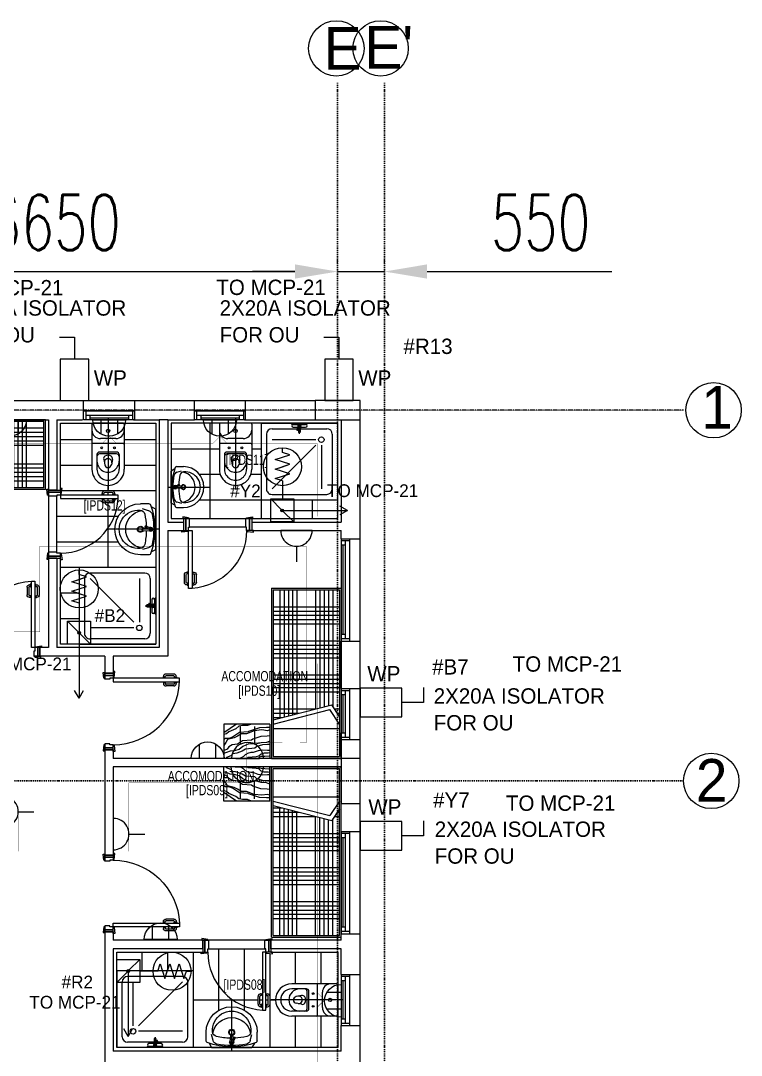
# Model space of a CAD drawing. Header units: metres. Extents: x 85953 to 212055, y -1481497 to -1363692.
# Drawn here: x 111294 to 119751, y -1378159 to -1366012 of the extents above; entities that cross this region are included whole.
import ezdxf

# ---------------------------------------------------------------- set-up
doc = ezdxf.new("R2010")
doc.units = ezdxf.units.M
doc.linetypes.add('CENTER', pattern=[2, 1.25, -0.25, 0.25, -0.25])
doc.linetypes.add('DASHDOT', pattern=[25.4, 12.7, -6.35, 0, -6.35])
doc.layers.get('Defpoints').update_dxf_attribs({"lineweight": 0})
for name, color, linetype, lineweight in [('72_EGR_BASE_TEXT', 8, 'Continuous', 0), ('Aluminum', 8, 'Continuous', 0), ('AxisBalloons_2', 8, 'Continuous', 0), ('car', 8, 'Continuous', 0), ('Dims', 8, 'Continuous', 0), ('Medical Equipment and Furniture', 8, 'Continuous', 0), ('Proj', 8, 'Continuous', 0), ('SANIT', 8, 'Continuous', 0), ('Structure', 8, 'Continuous', 9), ('TEXT', 8, 'Continuous', 0), ('Tiles', 8, 'Continuous', 0), ('Walls', 8, 'Continuous', 0), ('Wooden Joinery', 8, 'Continuous', 0)]:
    doc.layers.add(name, color=color, linetype=linetype, lineweight=lineweight)
doc.layers.add('AMA-SO-POWER', color=7, linetype='Continuous', true_color=0x487e3e)
doc.layers.add('axes', color=8, linetype='Continuous')
for name, color, linetype, lineweight, true_color in [('E-POWR', 7, 'Continuous', 9, 0x487e3e), ('E-POWR-IDEN _1-100_', 7, 'Continuous', 9, 0x487e3e), ('E-PW', 7, 'Continuous', 9, 0x487e3e), ('EXF', 7, 'Continuous', 0, 0x487e3e)]:
    doc.layers.add(name, color=color, linetype=linetype, lineweight=lineweight, true_color=true_color)
doc.styles.add('DIMENSION', font='romans.shx', dxfattribs={"width": 0.7})
doc.styles.add('Optima_5', font='', dxfattribs={"height": 3.001645})
doc.styles.get("Standard").update_dxf_attribs({"font": 'GOTHIC.TTF'})
doc.styles.add('X3G_ENTITY_2587EA', font='swisscl.ttf', dxfattribs={"height": 200})
doc.styles.get('Optima_5').set_extended_font_data('Optima')
doc.dimstyles.new('D500', dxfattribs={"dimtxt": 650, "dimasz": 500, "dimexe": 150, "dimexo": 100, "dimgap": 250, "dimtad": 1, "dimdec": 0, "dimtxsty": 'DIMENSION', "dimcen": 100, "dimdle": 150, "dimclrd": 250, "dimclre": 250, "dimclrt": 7, "dimadec": 0, "dimazin": 0, "dimtfac": 1, "dimtdec": 0, "dimtmove": 0, "dimatfit": 3, "dimfxl": 1, "dimlwd": 5, "dimlwe": 5, "dimarcsym": 0})

# ---------------------------------------------------------------- blocks, each defined once
blk = doc.blocks.new('NORMAL SOCKET')
at = {"layer": 'E-POWR'}
for p, q in [((0, 308), (0, 615)), ((-308, 0), (308, 0))]:
    blk.add_line(p, q, dxfattribs=at)
blk.add_ellipse((0, 0), major_axis=(33, 306), ratio=1, start_param=4.81904, end_param=7.960633, dxfattribs=at)
blk = doc.blocks.new('GI-041_dwg_E-SKT2-3902840-GI-041')
at = {"layer": 'E-POWR'}
blk.add_line((0.198, 0), (-0.198, 0), dxfattribs=at)
at = {"layer": 'E-PW'}
for p, q in [((-0.088, 0.177), (-0.088, 0.394)), ((0.088, 0.177), (0.088, 0.394)), ((-0.147, 0), (0.147, 0))]:
    blk.add_line(p, q, dxfattribs=at)
blk.add_arc((0, 0), 0.197, 0.0142, 180.0142, dxfattribs=at)
blk = doc.blocks.new('GI-041_dwg__U120-3902841-GI-041')
at = {"layer": 'E-POWR', "flags": 128}
blk.add_lwpolyline([(-0.1145, 0), (0.1145, 0), (0.1145, 0.1572), (-0.1145, 0.1572)], close=True, dxfattribs=at)
blk.add_lwpolyline([(0.2354, 0.1613), (0.2354, 0.0786), (0.1145, 0.0786)], dxfattribs=at)
blk = doc.blocks.new('WALL OUTLET')
at = {"layer": 'E-POWR', "extrusion": (9.94399e-05, 4.90741e-07, 1)}
blk.add_line((-193, 0, 0), (193, 0, 0), dxfattribs=at)
blk.add_line((-193, 0, 0), (193, 0, 0), dxfattribs=at)
at = {"layer": 'E-POWR', "extrusion": (9.94399e-05, 4.90741e-07, 1), "elevation": 0}
for points in [[(-97, 0), (-97, 168)], [(97, 0), (97, 168)]]:
    blk.add_lwpolyline(points, dxfattribs=at)
at = {"layer": 'E-POWR', "extrusion": (9.94399e-05, 4.90741e-07, 1)}
blk.add_arc((0, 0, 0), 193, 359.9963, 179.9963, dxfattribs=at)
blk = doc.blocks.new('E-WATER HEATER SKT')
at = {"layer": 'E-POWR'}
h = blk.add_hatch(color=256, dxfattribs=at)
h.dxf.hatch_style = 1
h.paths.add_polyline_path([(-0.415, 0.002, 1), (-0.443, 0.002, 1)])
for p, q in [((-0.541, -0.111), (-0.541, 0.114)), ((-0.541, 0.114), (-0.316, 0.114))]:
    blk.add_line(p, q, dxfattribs=at)
blk.add_lwpolyline([(-0.541, 0.114), (-0.316, 0.114), (-0.316, -0.111), (-0.541, -0.111)], close=True, dxfattribs=at)
for points in [[(-0.421, 0.01), (-0.316, 0.114)], [(-0.14, 0), (-0.316, 0)], [(-0.14, 0), (-0.117, 0.072), (-0.093, 0)], [(-0.14, 0), (-0.117, 0.072), (-0.07, -0.072), (-0.023, 0.072), (0.023, -0.072), (0.07, 0.072), (0.117, -0.072), (0.14, 0), (0.186, 0)], [(-0.093, 0), (-0.07, -0.072), (-0.047, 0)], [(-0.047, 0), (-0.023, 0.072), (0, 0)], [(0, 0), (0.023, -0.072), (0.047, 0)], [(0.047, 0), (0.07, 0.072), (0.093, 0)], [(0.093, 0), (0.117, -0.072), (0.14, 0)], [(-0.541, -0.111), (-0.437, -0.006)]]:
    blk.add_lwpolyline(points, dxfattribs=at)
for centre, radius in [((0, 0), 0.186), ((-0.429, 0.002), 0.0137)]:
    blk.add_circle(centre, radius, dxfattribs=at)
blk = doc.blocks.new('arrow')
at = {"layer": 'E-POWR'}
for points in [[(139990, -1398285), (140758, -1398285), (140758, -1398285)], [(140758, -1398285), (140667, -1398232)], [(140758, -1398285), (140667, -1398337)]]:
    blk.add_lwpolyline(points, dxfattribs=at)
blk = doc.blocks.new('Bedside')
at = {"layer": 'Medical Equipment and Furniture'}
for p, q in [((-470528, -309418), (-470528, -308878)), ((-470528, -308878), (-470128, -308878)), ((-470128, -309418), (-470128, -308878)), ((-470528, -309418), (-470128, -309418))]:
    blk.add_line(p, q, dxfattribs=at)
for points in [[(-470528, -309025), (-470428, -308878)], [(-470528, -309204), (-470512, -309154), (-470512, -309095), (-470504, -309052), (-470475, -309017), (-470439, -308935), (-470417, -308908), (-470409, -308878)], [(-470461, -309418), (-470453, -309391), (-470461, -309322), (-470453, -309233), (-470417, -309144), (-470417, -309083), (-470390, -309037), (-470369, -308999), (-470348, -308921), (-470315, -308901), (-470277, -308879), (-470276, -308878)], [(-470377, -308980), (-470361, -308935), (-470361, -308895), (-470348, -308878)], [(-470330, -309418), (-470315, -309378), (-470310, -309315), (-470293, -309248), (-470299, -309172), (-470266, -309099), (-470233, -309059), (-470215, -308997), (-470212, -308952), (-470195, -308910), (-470188, -308886), (-470185, -308878)], [(-470294, -309036), (-470288, -308976), (-470263, -308935), (-470237, -308917), (-470220, -308883), (-470220, -308882)], [(-470492, -309418), (-470490, -309379), (-470485, -309295), (-470444, -309166), (-470440, -309162), (-470432, -309061), (-470377, -308980)], [(-470212, -309094), (-470188, -309030), (-470182, -308982), (-470157, -308959), (-470139, -308910), (-470128, -308906)], [(-470392, -309418), (-470390, -309385), (-470386, -309313), (-470355, -309216), (-470343, -309203), (-470334, -309096), (-470294, -309036)], [(-470294, -309418), (-470291, -309413), (-470290, -309390), (-470287, -309332), (-470266, -309266), (-470246, -309243), (-470237, -309130), (-470211, -309092)], [(-470220, -309418), (-470220, -309391), (-470226, -309327), (-470215, -309279), (-470195, -309223), (-470195, -309196), (-470185, -309154), (-470171, -309127), (-470150, -309109), (-470136, -309082), (-470128, -309055)], [(-470192, -309418), (-470190, -309396), (-470188, -309350), (-470177, -309316), (-470152, -309288), (-470147, -309258), (-470139, -309164), (-470128, -309148)], [(-470157, -309418), (-470153, -309411), (-470150, -309358), (-470148, -309317), (-470141, -309296), (-470128, -309281)]]:
    blk.add_lwpolyline(points, dxfattribs=at)
blk = doc.blocks.new('bed domestic1')
at = {"layer": 'Medical Equipment and Furniture'}
for p, q in [((-472128, -309435), (-470128, -309435)), ((-472128, -309435), (-472128, -310255)), ((-472108, -309455), (-470148, -309455)), ((-472108, -309455), (-472108, -310235)), ((-471908, -309455), (-471908, -310235)), ((-471858, -309455), (-471858, -310235)), ((-471808, -309455), (-471808, -310235)), ((-471758, -309455), (-471758, -310235)), ((-471708, -309455), (-471708, -310235)), ((-471508, -309455), (-471508, -310235)), ((-471458, -309455), (-471458, -310235)), ((-471408, -309455), (-471408, -310235)), ((-471358, -309455), (-471358, -310235)), ((-471308, -309455), (-471308, -310235)), ((-471108, -309455), (-471108, -310235)), ((-471058, -309455), (-471058, -310235)), ((-471008, -309455), (-471008, -310235)), ((-470958, -309455), (-470958, -310235)), ((-470908, -309455), (-470908, -310235)), ((-470579, -309455), (-470757, -310143)), ((-470708, -309455), (-470708, -309952)), ((-470528, -309455), (-470700, -310121)), ((-470658, -309455), (-470658, -309758)), ((-470608, -309455), (-470608, -309564)), ((-470478, -309455), (-470478, -310235)), ((-470148, -309455), (-470148, -310235)), ((-470128, -309435), (-470128, -310255)), ((-472108, -309535), (-470600, -309535)), ((-472108, -309585), (-470613, -309585)), ((-472108, -309635), (-470626, -309635)), ((-472108, -309685), (-470639, -309685)), ((-472108, -309735), (-470652, -309735)), ((-472108, -309955), (-470708, -309955)), ((-472108, -310005), (-470721, -310005)), ((-472108, -310055), (-470734, -310055)), ((-472108, -310105), (-470747, -310105)), ((-472108, -310155), (-470739, -310155)), ((-470618, -310235), (-470757, -310143)), ((-470708, -310176), (-470708, -310235)), ((-470528, -310235), (-470700, -310121)), ((-470658, -310209), (-470658, -310235)), ((-472128, -310255), (-470128, -310255)), ((-472108, -310235), (-470148, -310235))]:
    blk.add_line(p, q, dxfattribs=at)
blk = doc.blocks.new('PORTE9010')
at = {"layer": 'Wooden Joinery'}
for p, q in [((-0.351, 1.138), (-0.351, 1.048)), ((-0.331, 1.138), (-0.331, 1.048)), ((-0.311, 1.168), (-0.321, 1.168)), ((-0.311, 1.148), (-0.321, 1.148)), ((-0.311, 1.178), (-0.311, 1.138)), ((-0.301, 1.178), (-0.311, 1.178)), ((-0.301, 1.138), (-0.311, 1.138)), ((-0.261, 1.178), (-0.251, 1.178)), ((-0.261, 1.138), (-0.251, 1.138)), ((-0.251, 1.178), (-0.251, 1.138)), ((-0.251, 1.168), (-0.241, 1.168)), ((-0.251, 1.148), (-0.241, 1.148)), ((-0.231, 1.138), (-0.231, 1.048)), ((-0.211, 1.138), (-0.211, 1.048)), ((-0.311, 1.038), (-0.321, 1.038)), ((-0.311, 1.018), (-0.321, 1.018)), ((-0.311, 1.038), (-0.311, 1.018)), ((-0.251, 1.038), (-0.241, 1.038)), ((-0.251, 1.038), (-0.251, 1.018)), ((-0.251, 1.018), (-0.241, 1.018))]:
    blk.add_line(p, q, dxfattribs=at)
for points in [[(-0.261, 0.429), (-0.261, 1.208), (-0.301, 1.208), (-0.301, 0.429)], [(-0.311, 0.429), (-0.311, 0.439), (-0.381, 0.449), (-0.381, 0.429)], [(0.489, 0.429), (0.489, 0.439), (0.559, 0.449), (0.559, 0.429)], [(-0.301, 0.329), (-0.301, 0.319), (-0.371, 0.309), (-0.371, 0.329)], [(0.479, 0.329), (0.479, 0.319), (0.549, 0.309), (0.549, 0.329)]]:
    blk.add_lwpolyline(points, close=True, dxfattribs=at)
for points in [[(-0.336, 0.429), (-0.336, 0.329), (-0.361, 0.329), (-0.361, 0.429), (-0.336, 0.429)], [(-0.336, 0.429), (-0.301, 0.429), (-0.301, 0.389), (-0.291, 0.389), (-0.291, 0.329), (-0.336, 0.329), (-0.336, 0.429)], [(0.514, 0.429), (0.479, 0.429), (0.479, 0.389), (0.469, 0.389), (0.469, 0.329), (0.514, 0.329), (0.514, 0.429)], [(0.514, 0.429), (0.514, 0.329), (0.539, 0.329), (0.539, 0.429), (0.514, 0.429)]]:
    blk.add_lwpolyline(points, dxfattribs=at)
for centre, radius, start, end in [((-0.321, 1.138), 0.03, 90, 180), ((-0.321, 1.138), 0.01, 90, 180), ((-0.301, 0.429), 0.78, 0, 87.0605), ((-0.241, 1.138), 0.03, 0, 90), ((-0.241, 1.138), 0.01, 0, 90), ((-0.321, 1.048), 0.03, 180, 270), ((-0.321, 1.048), 0.01, 180, 270), ((-0.241, 1.048), 0.01, 270, 0), ((-0.241, 1.048), 0.03, 270, 0)]:
    blk.add_arc(centre, radius, start, end, dxfattribs=at)
blk = doc.blocks.new('lav-manta 60')
at = {"layer": 'SANIT'}
for p, q in [((-0.266, -0.053), (-0.236, 0)), ((-0.236, 0), (0.236, 0)), ((0, 0.04), (0, -0.56)), ((0.266, -0.053), (0.236, 0)), ((-0.3, -0.079), (-0.3, -0.18)), ((-0.218, -0.084), (-0.238, -0.154)), ((-0.015, -0.147), (-0.02, -0.064)), ((0.027, -0.121), (-0.008, -0.067)), ((0.039, -0.114), (0.009, -0.058)), ((0.015, -0.147), (0.017, -0.106)), ((0.019, -0.077), (0.02, -0.064)), ((0.218, -0.084), (0.238, -0.154)), ((0.3, -0.079), (0.3, -0.18))]:
    blk.add_line(p, q, dxfattribs=at)
for centre, radius, start, end in [((-0.28, -0.079), 0.02, 109.8229, 180), ((0, -0.856), 0.846, 70.1771, 109.8229), ((-0.161, -0.101), 0.06, 101.8086, 164.0794), ((0, -0.957), 0.846, 91.1572, 102.0883), ((0, -0.87), 0.846, 78.1914, 101.8086), ((0, -0.062), 0.025, 320.7474, 220.368), ((0, -0.062), 0.02, 353.2671, 186.682), ((0, -0.062), 0.00966, 25.4127, 215.9577), ((0, -0.957), 0.846, 88.5486, 88.844), ((0.033, -0.118), 0.00666, 210.6852, 30.6852), ((0, -0.957), 0.846, 77.9117, 87.4274), ((0.161, -0.101), 0.06, 15.9206, 78.1914), ((0.28, -0.079), 0.02, 0, 70.1771), ((0, -0.18), 0.3, 180, 0), ((0, -0.204), 0.225, 174.8142, 5.1858), ((-0.165, -0.189), 0.06, 102.0883, 174.8142), ((0, -0.128), 0.225, 190.6097, 349.3903), ((0, -0.18), 0.035, 115.3106, 64.6894), ((0, -0.18), 0.0275, 117.1496, 62.8504), ((0, -0.147), 0.015, 180, 0), ((0.165, -0.189), 0.06, 5.1858, 77.9117)]:
    blk.add_arc(centre, radius, start, end, dxfattribs=at)
blk = doc.blocks.new('WC manta')
at = {"layer": 'SANIT'}
for p, q in [((-0.13, 0.18), (-0.13, -0.18)), ((-0.12, 0.19), (0.41, 0.19)), ((0.109, 0.18), (0.109, -0.18)), ((0.239, 0.13), (0.41, 0.13)), ((-0.18, 0), (0.65, 0)), ((0.05, 0.09), (0.05, -0.09)), ((0.209, 0.1), (0.209, -0.1)), ((0.229, 0.1), (0.229, -0.1)), ((0.296, 0.051), (0.358, 0.039)), ((0.296, -0.051), (0.358, -0.039)), ((-0.12, -0.19), (0.41, -0.19)), ((0.239, -0.13), (0.41, -0.13))]:
    blk.add_line(p, q, dxfattribs=at)
for centre, radius in [((-0.04, 0), 0.02), ((0.159, 0.075), 0.01), ((0.159, -0.075), 0.01)]:
    blk.add_circle(centre, radius, dxfattribs=at)
for centre, radius, start, end in [((-0.12, 0.18), 0.01, 90, 180), ((-0.05, 0.09), 0.1, 0, 90), ((0.119, 0.18), 0.01, 90, 180), ((0.239, 0.1), 0.03, 90, 180), ((0.259, 0.1), 0.03, 90, 180), ((0.315, 0), 0.13, 270, 90), ((0.41, 0), 0.19, 270, 90), ((0.41, 0), 0.13, 270, 90), ((0.303, 0), 0.0588, 141.525, 218.475), ((0.288, 0.012), 0.04, 79.4289, 141.525), ((0.345, 0), 0.0588, 166.4176, 193.5824), ((0.327, 0.004), 0.04, 79.4289, 166.4176), ((0.351, 0), 0.04, 280.5711, 79.4289), ((-0.05, -0.09), 0.1, 270, 0), ((0.239, -0.1), 0.03, 180, 270), ((0.259, -0.1), 0.03, 180, 270), ((0.288, -0.012), 0.04, 218.475, 280.5711), ((0.327, -0.004), 0.04, 193.5824, 280.5711), ((-0.12, -0.18), 0.01, 180, 270), ((0.119, -0.18), 0.01, 180, 270)]:
    blk.add_arc(centre, radius, start, end, dxfattribs=at)
blk = doc.blocks.new('A$C26754117')
at = {"layer": 'car'}
for p, q in [((750, 820), (90, 820)), ((90, 720), (750, 720))]:
    blk.add_line(p, q, dxfattribs=at)
at = {"layer": 'Wooden Joinery'}
for p, q in [((670, 71), (670, 161)), ((690, 71), (690, 161)), ((710, 191), (700, 191)), ((710, 171), (700, 171)), ((710, 171), (710, 191)), ((770, 191), (780, 191)), ((770, 171), (770, 191)), ((770, 171), (780, 171)), ((790, 71), (790, 161)), ((810, 71), (810, 161)), ((710, 61), (700, 61)), ((710, 41), (700, 41)), ((710, 31), (710, 71)), ((720, 71), (710, 71)), ((720, 31), (710, 31)), ((760, 71), (770, 71)), ((760, 31), (770, 31)), ((770, 31), (770, 71)), ((770, 61), (780, 61)), ((770, 41), (780, 41))]:
    blk.add_line(p, q, dxfattribs=at)
for points in [[(80, 820), (80, 830), (10, 840), (10, 820)], [(760, 820), (760, 830), (830, 840), (830, 820)], [(70, 680), (70, 670), (0, 660), (0, 680)], [(720, 680), (720, 1), (760, 1), (760, 680)], [(770, 680), (770, 670), (840, 660), (840, 680)]]:
    blk.add_lwpolyline(points, close=True, dxfattribs=at)
for points in [[(45, 680), (45, 820), (20, 820), (20, 680), (45, 680)], [(45, 680), (80, 680), (80, 720), (90, 720), (90, 820), (45, 820), (45, 680)], [(795, 680), (760, 680), (760, 720), (750, 720), (750, 820), (795, 820), (795, 680)], [(795, 680), (795, 820), (820, 820), (820, 680), (795, 680)]]:
    blk.add_lwpolyline(points, dxfattribs=at)
for centre, radius, start, end in [((760, 680), 680, 180, 266.6277), ((700, 161), 30, 90, 180), ((700, 161), 10, 90, 180), ((780, 161), 30, 0, 90), ((780, 161), 10, 0, 90), ((700, 71), 30, 180, 270), ((700, 71), 10, 180, 270), ((780, 71), 10, 270, 0), ((780, 71), 30, 270, 0)]:
    blk.add_arc(centre, radius, start, end, dxfattribs=at)
blk = doc.blocks.new('SHOWER TRAY 80x80')
at = {"layer": 'SANIT'}
for p, q in [((0, 0), (0, 0.8)), ((0.8, 0.8), (0, 0.8)), ((0.8, 0), (0.8, 0.8)), ((0.057, 0.412), (0.057, 0.686)), ((0.114, 0.743), (0.686, 0.743)), ((0.743, 0.114), (0.743, 0.686)), ((0.171, 0.114), (0.171, 0.571)), ((0.229, 0.629), (0.686, 0.629)), ((0.229, 0.571), (0.686, 0.114)), ((0.01, 0.455), (0.01, 0.475)), ((0.016, 0.475), (0.01, 0.475)), ((0.012, 0.455), (0.01, 0.455)), ((0.012, 0.335), (0.012, 0.465)), ((0.042, 0.413), (0.042, 0.465)), ((0.11, 0.4), (0, 0.4)), ((0.01, 0.345), (0.01, 0.325)), ((0.012, 0.345), (0.01, 0.345)), ((0.016, 0.325), (0.01, 0.325)), ((0.067, 0.373), (0.027, 0.394)), ((0.089, 0.41), (0.032, 0.414)), ((0.041, 0.387), (0.032, 0.386)), ((0.072, 0.381), (0.033, 0.406)), ((0.042, 0.335), (0.042, 0.386)), ((0.057, 0.114), (0.057, 0.378)), ((0.061, 0.388), (0.089, 0.389)), ((0, 0), (0.8, 0)), ((0.114, 0.057), (0.686, 0.057))]:
    blk.add_line(p, q, dxfattribs=at)
blk.add_circle((0.171, 0.629), 0.0286, dxfattribs=at)
for centre, radius, start, end in [((0.114, 0.686), 0.0571, 90, 180), ((0.686, 0.686), 0.0571, 360, 90), ((0, 0.475), 0.01, 0, 90), ((0, 0.455), 0.01, 270, 0), ((0.027, 0.465), 0.015, 0, 180), ((0, 0.345), 0.01, 0, 90), ((0, 0.325), 0.01, 270, 0), ((0.03, 0.4), 0.0175, 49.632, 309.2526), ((0.027, 0.335), 0.015, 180, 0), ((0.03, 0.4), 0.014, 83.2671, 276.7329), ((0.03, 0.4), 0.00676, 54.0423, 244.5873), ((0.069, 0.377), 0.00467, 239.3148, 59.3148), ((0.089, 0.4), 0.0105, 270, 90), ((0.114, 0.114), 0.0571, 180, 270), ((0.686, 0.114), 0.0571, 270, 360)]:
    blk.add_arc(centre, radius, start, end, dxfattribs=at)
blk = doc.blocks.new('*D37')
at = {"layer": 'Defpoints', "color": 0, "transparency": 16777216}
for p in [(108363, -1368957), (115013, -1368957), (115013, -1368957)]:
    blk.add_point(p, dxfattribs=at)
at = {"layer": 'Dims', "color": 250, "linetype": 'Continuous', "lineweight": 5, "transparency": 16777216}
for p, q in [((108363, -1368857), (108363, -1368807)), ((115013, -1368857), (115013, -1368807)), ((108863, -1368957), (114513, -1368957))]:
    blk.add_line(p, q, dxfattribs=at)
at = {"layer": 'Dims', "color": 250, "transparency": 16777216}
for points in [[(108863, -1368873), (108863, -1369040), (108363, -1368957)], [(114513, -1368873), (114513, -1369040), (115013, -1368957)]]:
    blk.add_solid(points, dxfattribs=at)
at = {"layer": 'Dims', "color": 7, "lineweight": 0, "transparency": 16777216, "insert": (111688, -1368382), "char_height": 650, "attachment_point": 5, "style": 'DIMENSION'}
blk.add_mtext('6650', dxfattribs=at)
blk = doc.blocks.new('*D38')
at = {"layer": 'Defpoints', "color": 0, "transparency": 16777216}
for p in [(115013, -1368957, -2), (115563, -1368957, -2), (115563, -1368957)]:
    blk.add_point(p, dxfattribs=at)
at = {"layer": 'Dims', "color": 250, "linetype": 'Continuous', "lineweight": 5, "transparency": 16777216}
for p, q in [((115013, -1368857), (115013, -1368807)), ((115563, -1368857), (115563, -1368807)), ((114513, -1368957), (114013, -1368957)), ((115013, -1368957), (115563, -1368957)), ((116063, -1368957), (118233, -1368957))]:
    blk.add_line(p, q, dxfattribs=at)
at = {"layer": 'Dims', "color": 250, "transparency": 16777216}
for points in [[(114513, -1368873), (114513, -1369040), (115013, -1368957)], [(116063, -1368873), (116063, -1369040), (115563, -1368957)]]:
    blk.add_solid(points, dxfattribs=at)
at = {"layer": 'Dims', "color": 7, "lineweight": 0, "transparency": 16777216, "insert": (117398, -1368382), "char_height": 650, "attachment_point": 5, "style": 'DIMENSION'}
blk.add_mtext('550', dxfattribs=at)

msp = doc.modelspace()

# ---------------------------------------------------------------- linework, layer by layer
at = {"layer": 'Aluminum'}
for p, q in [((112632.3, -1370597.7, -0.1), (112032.3, -1370597.7, -0.1)), ((112057.3, -1370597.7, -0.1), (112057.3, -1370697.7, -0.1)), ((112607.3, -1370647.7, -0.1), (112057.3, -1370647.7, -0.1)), ((112107.3, -1370647.7, -0.1), (112107.3, -1370697.7, -0.1)), ((112557.3, -1370647.7, -0.1), (112557.3, -1370697.7, -0.1)), ((112607.3, -1370597.7, -0.1), (112607.3, -1370697.7, -0.1)), ((113932.3, -1370597.7, -0.1), (113332.3, -1370597.7, -0.1)), ((113357.3, -1370597.7, -0.1), (113357.3, -1370697.7, -0.1)), ((113907.3, -1370647.7, -0.1), (113357.3, -1370647.7, -0.1)), ((113407.3, -1370647.7, -0.1), (113407.3, -1370697.7, -0.1)), ((113857.3, -1370647.7, -0.1), (113857.3, -1370697.7, -0.1)), ((113907.3, -1370597.7, -0.1), (113907.3, -1370697.7, -0.1)), ((112632.3, -1370697.7, -0.1), (112032.3, -1370697.7, -0.1)), ((112107.3, -1370672.7, -0.1), (112557.3, -1370672.7, -0.1)), ((113932.3, -1370697.7, -0.1), (113332.3, -1370697.7, -0.1)), ((113407.3, -1370672.7, -0.1), (113857.3, -1370672.7, -0.1)), ((115053.3, -1372094.7, -1.2), (115053.3, -1373294.7, -1.2)), ((115153.3, -1372094.7, -1.2), (115153.3, -1373294.7, -1.2)), ((115153.3, -1372119.7, -1.2), (115053.3, -1372119.7, -1.2)), ((115103.3, -1372169.7, -1.2), (115053.3, -1372169.7, -1.2)), ((115078.3, -1373219.7, -1.2), (115078.3, -1372169.7, -1.2)), ((115103.3, -1372119.7, -1.2), (115103.3, -1373269.7, -1.2)), ((115103.3, -1373219.7, -1.2), (115053.3, -1373219.7, -1.2)), ((115153.3, -1373269.7, -1.2), (115053.3, -1373269.7, -1.2)), ((115053.3, -1373852.7, -1.2), (115053.3, -1374452.7, -1.2)), ((115153.3, -1373877.7, -1.2), (115053.3, -1373877.7, -1.2)), ((115103.3, -1373927.7, -1.2), (115053.3, -1373927.7, -1.2)), ((115078.3, -1374377.7, -1.2), (115078.3, -1373927.7, -1.2)), ((115103.3, -1373877.7, -1.2), (115103.3, -1374427.7, -1.2)), ((115153.3, -1373852.7, -1.2), (115153.3, -1374452.7, -1.2)), ((115103.3, -1374377.7, -1.2), (115053.3, -1374377.7, -1.2)), ((115153.3, -1374427.7, -1.2), (115053.3, -1374427.7, -1.2)), ((115053.3, -1375530.7, -2.5), (115053.3, -1376730.7, -2.5)), ((115153.3, -1375555.7, -2.5), (115053.3, -1375555.7, -2.5)), ((115103.3, -1375605.7, -2.5), (115053.3, -1375605.7, -2.5)), ((115078.3, -1376655.7, -2.5), (115078.3, -1375605.7, -2.5)), ((115103.3, -1375555.7, -2.5), (115103.3, -1376705.7, -2.5)), ((115153.3, -1375530.7, -2.5), (115153.3, -1376730.7, -2.5)), ((115103.3, -1376655.7, -2.5), (115053.3, -1376655.7, -2.5)), ((115153.3, -1376705.7, -2.5), (115053.3, -1376705.7, -2.5)), ((115053.3, -1377208.7, -2.5), (115053.3, -1377808.7, -2.5)), ((115153.3, -1377208.7, -2.5), (115153.3, -1377808.7, -2.5)), ((115153.3, -1377233.7, -2.5), (115053.3, -1377233.7, -2.5)), ((115103.3, -1377283.7, -2.5), (115053.3, -1377283.7, -2.5)), ((115078.3, -1377733.7, -2.5), (115078.3, -1377283.7, -2.5)), ((115103.3, -1377233.7, -2.5), (115103.3, -1377783.7, -2.5)), ((115103.3, -1377733.7, -2.5), (115053.3, -1377733.7, -2.5)), ((115153.3, -1377783.7, -2.5), (115053.3, -1377783.7, -2.5))]:
    msp.add_line(p, q, dxfattribs=at)
at = {"layer": 'axes', "linetype": 'DASHDOT'}
for p, q in [((115013.3, -1477267.4, -0.1), (115013.3, -1366741.8, -0.1)), ((115563.3, -1477267.4, -0.1), (115563.3, -1366741.8, -0.1)), ((119073.3, -1374937.7, 2.3), (95349.5, -1374937.7, 2.3))]:
    msp.add_line(p, q, dxfattribs=at)
at = {"layer": 'axes', "linetype": 'CENTER', "lineweight": 0}
msp.add_line((119073.3, -1370585.2, -0.1), (95290.3, -1370585.2, -0.1), dxfattribs=at)
at = {"layer": 'AxisBalloons_2', "color": 1}
for centre in [(114998.3, -1366336.8, -0.1), (115518.2, -1366336.8, 2.3), (119426.2, -1370585.2, -2.5), (119398.3, -1374937.7, 2.3)]:
    msp.add_circle(centre, 325, dxfattribs=at)
at = {"layer": 'E-POWR', "const_width": 3, "elevation": -4.8}
msp.add_lwpolyline([(109770.7, -1371805), (109770.7, -1373188.1), (111519.9, -1373188.1), (111519.9, -1372182.3), (114645.3, -1372182.3), (114645.3, -1374488.9), (113949.4, -1374485.8), (113949.4, -1374959.5), (112563.9, -1374959.5), (112563.9, -1375764.1), (111264.9, -1375764.1), (111264.9, -1375655.9), (111264.9, -1375298.5)], dxfattribs=at)
at = {"layer": 'EXF', "const_width": 3}
msp.add_lwpolyline([(108984.4, -1370978.3), (112246.1, -1370978.3), (112333.3, -1370891.1), (112420.4, -1370978.3), (113546.1, -1370978.3), (113633.3, -1370891.1), (113720.4, -1370978.3), (114776.3, -1370978.3), (114772.9, -1377421.5), (114860.1, -1377508.7), (114772.9, -1377595.9), (114772.7, -1380857.5), (114859.8, -1380944.7), (114772.7, -1381031.9), (114772.7, -1384293.5), (114859.8, -1384380.7), (114772.7, -1384467.9), (114772.7, -1385693.5), (114859.8, -1385780.7), (114859.8, -1385780.7)], dxfattribs=at)
at = {"layer": 'Proj'}
for p, q in [((112032.3, -1370472.7, -0.1), (112632.3, -1370472.7, -0.1)), ((113332.3, -1370472.7, -0.1), (113932.3, -1370472.7, -0.1)), ((115278.3, -1373294.7, -1.2), (115278.3, -1372094.7, -1.2)), ((111979.3, -1372432.7, -0.1), (111759.3, -1372432.7, -0.1)), ((115278.3, -1374452.7, -1.2), (115278.3, -1373852.7, -1.2)), ((115278.3, -1376730.7, -2.5), (115278.3, -1375530.7, -2.5)), ((113320.3, -1377168.7, -0.1), (113320.3, -1376948.7, -0.1)), ((115278.3, -1377808.7, -2.5), (115278.3, -1377208.7, -2.5))]:
    msp.add_line(p, q, dxfattribs=at)
at = {"layer": 'Structure', "elevation": -0.1}
for points in [[(114748.3, -1370697.7), (115278.3, -1370697.7), (115278.3, -1370472.7), (114748.3, -1370472.7)], [(115053.3, -1375202.7), (115278.3, -1375202.7), (115278.3, -1374672.7), (115053.3, -1374672.7)]]:
    msp.add_lwpolyline(points, close=True, dxfattribs=at)
at = {"layer": 'Tiles'}
for p, q in [((113515.3, -1370737.7, -0.1), (113515.3, -1371857.7, -0.1)), ((112129.3, -1370932.7, -0.1), (111759.3, -1370932.7, -0.1)), ((112879.3, -1370932.7, -0.1), (112509.3, -1370932.7, -0.1)), ((113059.3, -1371037.7, -0.1), (113626.4, -1371037.7, -0.1)), ((114005.3, -1371037.7, -0.1), (114115.3, -1371037.7, -0.1)), ((112129.3, -1371232.7, -0.1), (111759.3, -1371232.7, -0.1)), ((112879.3, -1371232.7, -0.1), (112509.3, -1371232.7, -0.1)), ((113390.7, -1371337.7, -0.1), (113635, -1371337.7, -0.1)), ((113995.6, -1371337.7, -0.1), (114115.3, -1371337.7, -0.1)), ((112319.3, -1371532.7, -0.1), (112319.3, -1371467.7, -0.1)), ((112879.3, -1371532.7, -0.1), (111775, -1371532.7, -0.1)), ((112319.3, -1371582.7, -0.1), (112319.3, -1371552.7, -0.1)), ((112319.3, -1371652.7, -0.1), (112319.3, -1371622.7, -0.1)), ((112319.3, -1372432.7, -0.1), (112319.3, -1371672.7, -0.1)), ((113390.7, -1371637.7, -0.1), (114115.3, -1371637.7, -0.1)), ((114115.3, -1371637.7, -0.1), (114115.3, -1371857.7, -0.1)), ((114715.3, -1371637.7, -0.1), (114715.3, -1371857.7, -0.1)), ((112439.5, -1371832.7, -0.1), (111719.3, -1371832.7, -0.1)), ((112439.5, -1372132.7, -0.1), (111719.3, -1372132.7, -0.1)), ((111979.3, -1372732.7, -0.1), (111759.3, -1372732.7, -0.1)), ((111979.3, -1373032.7, -0.1), (111759.3, -1373032.7, -0.1)), ((112720.3, -1377168.7, -0.1), (112720.3, -1376948.7, -0.1)), ((113020.3, -1377168.7, -0.1), (113020.3, -1376948.7, -0.1)), ((113620.3, -1377628.9, -0.1), (113620.3, -1376908.7, -0.1)), ((113920.3, -1377628.9, -0.1), (113920.3, -1376908.7, -0.1)), ((114220.3, -1378068.7, -0.1), (114220.3, -1376964.4, -0.1)), ((114520.3, -1377318.7, -0.1), (114520.3, -1376948.7, -0.1)), ((114820.3, -1377318.7, -0.1), (114820.3, -1376948.7, -0.1)), ((113320.3, -1377508.7, -0.1), (114080.3, -1377508.7, -0.1)), ((114100.3, -1377508.7, -0.1), (114130.3, -1377508.7, -0.1)), ((114170.3, -1377508.7, -0.1), (114200.3, -1377508.7, -0.1)), ((114220.3, -1377508.7, -0.1), (114285.3, -1377508.7, -0.1)), ((114520.3, -1378068.7, -0.1), (114520.3, -1377698.7, -0.1)), ((114820.3, -1378068.7, -0.1), (114820.3, -1377698.7, -0.1))]:
    msp.add_line(p, q, dxfattribs=at)
at = {"layer": 'Tiles', "elevation": -0.1}
for points in [[(111759.3, -1371522.7), (111759.3, -1370737.7), (112879.3, -1370737.7), (112879.3, -1373332.7), (111759.3, -1373332.7), (111759.3, -1372322.7)], [(114005.3, -1371857.7), (115015.3, -1371857.7), (115015.3, -1370737.7), (113059.3, -1370737.7), (113059.3, -1371857.7), (113205.3, -1371857.7)], [(114230.3, -1376948.7), (115015.3, -1376948.7), (115015.3, -1378068.7), (112420.3, -1378068.7), (112420.3, -1376948.7), (113430.3, -1376948.7)]]:
    msp.add_lwpolyline(points, dxfattribs=at)
at = {"layer": 'Walls'}
for p, q in [((110861.3, -1370472.7, -0.1), (112019.3, -1370472.7, -0.1)), ((112032.3, -1370697.7, -0.1), (112032.3, -1370472.7, -0.1)), ((112619.3, -1370472.7, -0.1), (113332.3, -1370472.7, -0.1)), ((112632.3, -1370697.7, -0.1), (112632.3, -1370472.7, -0.1)), ((113332.3, -1370697.7, -0.1), (113332.3, -1370472.7, -0.1)), ((113919.3, -1370472.7, 2.3), (114750.3, -1370472.7, 2.3)), ((113932.3, -1370697.7, -0.1), (113932.3, -1370472.7, -0.1)), ((110861.3, -1370697.7, -0.1), (111619.3, -1370697.7, -0.1)), ((111619.3, -1370697.7, -0.1), (111619.3, -1371522.7, -0.1)), ((111719.3, -1370697.7, -0.1), (112019.3, -1370697.7, -0.1)), ((111719.3, -1370697.7, -0.1), (111719.3, -1371522.7, -0.1)), ((112619.3, -1370697.7, -0.1), (112919.3, -1370697.7, -0.1)), ((113019.3, -1370697.7, -0.1), (112919.3, -1370697.7, -0.1)), ((112919.3, -1370697.7, -0.1), (112919.3, -1373372.7, -0.1)), ((113019.3, -1370697.7, -0.1), (113332.3, -1370697.7, -0.1)), ((113019.3, -1370697.7, -0.1), (113019.3, -1371897.7, -0.1)), ((113919.3, -1370697.7, -0.1), (114750.3, -1370697.7, -0.1)), ((115053.3, -1370697.7, -1.2), (115053.3, -1371897.7, -1.2)), ((115278.3, -1372094.7, 1.2), (115278.3, -1370697.7, 1.2)), ((111719.3, -1371522.7, -0.1), (111619.3, -1371522.7, -0.1)), ((113019.3, -1371897.7, -0.1), (113205.3, -1371897.7, -0.1)), ((113205.3, -1371897.7, -0.1), (113205.3, -1371997.7, -0.1)), ((114005.3, -1371897.7, -0.1), (114005.3, -1371997.7, -0.1)), ((114005.3, -1371897.7, -0.1), (115055.3, -1371897.7, -0.1)), ((113019.3, -1371997.7, -0.1), (113019.3, -1373472.7, -0.1)), ((113019.3, -1371997.7, -0.1), (113205.3, -1371997.7, -0.1)), ((114005.3, -1371997.7, -0.1), (115055.3, -1371997.7, -0.1)), ((115053.3, -1372094.7, -1.2), (115053.3, -1371997.7, -1.2)), ((115053.3, -1372094.7, -1.2), (115278.3, -1372094.7, -1.2)), ((111619.3, -1372322.7, -0.1), (111619.3, -1373372.7, -0.1)), ((111719.3, -1372322.7, -0.1), (111619.3, -1372322.7, -0.1)), ((111719.3, -1372322.7, -0.1), (111719.3, -1373372.7, -0.1)), ((115053.3, -1373294.7, -1.2), (115278.3, -1373294.7, -1.2)), ((115053.3, -1373852.7, -1.2), (115053.3, -1373294.7, -1.2)), ((115278.3, -1373852.7, -1.2), (115278.3, -1373294.7, -1.2)), ((111519.3, -1373372.7, -0.1), (111519.3, -1373472.7, -0.1)), ((111619.3, -1373372.7, -0.1), (111519.3, -1373372.7, -0.1)), ((112919.3, -1373372.7, -0.1), (111719.3, -1373372.7, -0.1)), ((112280.3, -1373472.7, -0.1), (111519.3, -1373472.7, -0.1)), ((112280.3, -1373472.7, -0.1), (112280.3, -1373672.7, -0.1)), ((113019.3, -1373472.7, -0.1), (112380.3, -1373472.7, -0.1)), ((112380.3, -1373472.7, -0.1), (112380.3, -1373672.7, -0.1)), ((112380.3, -1373672.7, -0.1), (112280.3, -1373672.7, -0.1)), ((115053.3, -1373852.7, -1.2), (115278.3, -1373852.7, -1.2)), ((115053.3, -1374672.7, -1.2), (115053.3, -1374372.7, -1.2)), ((115278.3, -1374672.7, -1.2), (115278.3, -1374372.7, -1.2)), ((115053.3, -1374452.7, -1.2), (115278.3, -1374452.7, -1.2)), ((112380.3, -1374572.7, -0.1), (112280.3, -1374572.7, -0.1)), ((112280.3, -1374572.7, -0.1), (112280.3, -1375808.7, -0.1)), ((112380.3, -1374572.7, -0.1), (112380.3, -1374672.7, -0.1)), ((115055.3, -1374672.7, -0.1), (112380.3, -1374672.7, -0.1)), ((115053.3, -1374772.7, -0.1), (112380.3, -1374772.7, -0.1)), ((112380.3, -1374772.7, -0.1), (112380.3, -1375808.7, -0.1)), ((115053.3, -1375530.7, -2.5), (115053.3, -1375202.7, -2.5)), ((115278.3, -1375530.7, -2.5), (115278.3, -1375202.7, -2.5)), ((115053.3, -1375530.7, -2.5), (115278.3, -1375530.7, -2.5)), ((112380.3, -1375808.7, -0.1), (112280.3, -1375808.7, -0.1)), ((112380.3, -1376708.7, -0.1), (112280.3, -1376708.7, -0.1)), ((112280.3, -1376708.7, -0.1), (112280.3, -1379244.7, -0.1)), ((112380.3, -1376708.7, -0.1), (112380.3, -1376808.7, -0.1)), ((113430.3, -1376808.7, -0.1), (112380.3, -1376808.7, -0.1)), ((113430.3, -1376908.7, -0.1), (113430.3, -1376808.7, -0.1)), ((114230.3, -1376908.7, -0.1), (114230.3, -1376808.7, -0.1)), ((115053.3, -1376808.7, -0.1), (114230.3, -1376808.7, -0.1)), ((115053.3, -1376730.7, -2.5), (115278.3, -1376730.7, -2.5)), ((115053.3, -1376808.7, -2.5), (115053.3, -1376730.7, -2.5)), ((115278.3, -1377208.7, -2.5), (115278.3, -1376730.7, -2.5)), ((113430.3, -1376908.7, -0.1), (112380.3, -1376908.7, -0.1)), ((112380.3, -1376908.7, -0.1), (112380.3, -1378108.7, -0.1)), ((115053.3, -1376908.7, -0.1), (114230.3, -1376908.7, -0.1)), ((115053.3, -1377208.7, -2.5), (115053.3, -1376908.7, -2.5)), ((115053.3, -1377208.7, -2.5), (115278.3, -1377208.7, -2.5)), ((115053.3, -1377808.7, -2.5), (115278.3, -1377808.7, -2.5)), ((115053.3, -1378108.7, -2.5), (115053.3, -1377808.7, -2.5)), ((115278.3, -1378966.7, -2.5), (115278.3, -1377808.7, -2.5)), ((115053.3, -1378108.7, -0.1), (112380.3, -1378108.7, -0.1))]:
    msp.add_line(p, q, dxfattribs=at)
at = {"layer": 'Walls', "elevation": -0.1}
msp.add_lwpolyline([(114005.3, -1371897.7), (115055.3, -1371897.7)], dxfattribs=at)

# ---------------------------------------------------------------- block references
at = {"layer": 'AMA-SO-POWER', "color": 85, "xscale": 1200, "yscale": 1200, "zscale": 1200, "rotation": 89.99999999999999}
for p in [(114365.5, -1371247.9, -4.8), (111981.5, -1372682.9, -4.8)]:
    msp.add_blockref('E-WATER HEATER SKT', p, dxfattribs=at)
at = {"layer": 'AMA-SO-POWER', "color": 85, "xscale": 1200, "yscale": 1200, "zscale": 1200}
msp.add_blockref('E-WATER HEATER SKT', (113070.1, -1377171.9, -4.8), dxfattribs=at)
at = {"layer": 'E-POWR'}
for name, p, xscale, yscale, zscale, rotation in [('GI-041_dwg__U120-3902841-GI-041', (112092.5, -1370229.1, 0), 2127.341102341351, 2127.341102341351, 2127.341102341351, 89.99999999978158), ('GI-041_dwg__U120-3902841-GI-041', (115196.6, -1370229.1, 0), 2127.341102341351, 2127.341102341351, 2127.341102341351, 89.99999999978158), ('NORMAL SOCKET', (114530.3, -1371997.7, -4.8), 0.6, 0.6, 0.6, 179.9999995842093), ('NORMAL SOCKET', (111080.3, -1375298.5, -4.8), 0.6, 0.6, 0.6, 269.9999995310641), ('NORMAL SOCKET', (112380.3, -1375561.8, -4.8), 0.6, 0.6, 0.6, 269.9999995842093)]:
    msp.add_blockref(name, p, dxfattribs=dict(at, xscale=xscale, yscale=yscale, zscale=zscale, rotation=rotation))
at = {"layer": 'E-POWR', "xscale": -1}
for p, rotation in [((111167.4, -1370697.7, -2.8), 179.997882090106), ((112332.3, -1370697.7, -4.8), 179.997882090106), ((113632.3, -1370697.7, -4.8), 179.997882090106), ((113488.2, -1374672.7, -2.4), 359.997882090106), ((112937, -1376797.6, -2.4), 359.997882090106), ((115053.3, -1377518.7, -7.2), 89.99788209010902)]:
    msp.add_blockref('WALL OUTLET', p, dxfattribs=dict(at, rotation=rotation))
at = {"layer": 'E-POWR', "color": 85}
for p, rotation in [((-25626.1, 26522, -4.8), 359.9999727859559), ((1510264, -1233208.3, -4.8), 269.9999727859559), ((1510840, -1237180.4, -4.8), 269.9999727859559)]:
    msp.add_blockref('arrow', p, dxfattribs=dict(at, rotation=rotation))
at = {"layer": 'E-POWR', "xscale": 2127.341102341351, "yscale": 2127.341102341351, "zscale": 2127.341102341351}
for p in [(115521.9, -1374184.4, -5.9), (115521.9, -1375748.7, -7.2)]:
    msp.add_blockref('GI-041_dwg__U120-3902841-GI-041', p, dxfattribs=at)
at = {"layer": 'E-POWR', "extrusion": (0, 0, -1), "yscale": 947.6469886575187, "zscale": -947.6469886575187}
for p, xscale, rotation in [((-113956.5, -1374672.7, 4.8), -947.6469886575187, 0.007224581778100259), ((-113951.4, -1374772.7, 4.8), 947.6469886575187, 179.9927754182219)]:
    msp.add_blockref('GI-041_dwg_E-SKT2-3902840-GI-041', p, dxfattribs=dict(at, xscale=xscale, rotation=rotation))
at = {"layer": 'Medical Equipment and Furniture'}
for name, p, rotation in [('bed domestic1', (-360544.3, -1680952.3, -0.1), 180), ('Bedside', (-195199.3, -904645.1, -0.1), 90), ('bed domestic1', (-195199.3, -904645.1, -0.1), 90)]:
    msp.add_blockref(name, p, dxfattribs=dict(at, rotation=rotation))
at = {"layer": 'Medical Equipment and Furniture', "xscale": -1, "rotation": 90}
for name in ['bed domestic1', 'Bedside']:
    msp.add_blockref(name, (-195199.3, -1844800.3, -0.1), dxfattribs=at)
at = {"layer": 'SANIT'}
for name, p, xscale, yscale, zscale, rotation in [('WC manta', (112319.3, -1370867.7, -0.1), 1000, 1000, 1000, 269.9999999999999), ('WC manta', (113815.3, -1370867.7, -0.1), 1000, 1000, 1000, 269.9999999999999), ('SHOWER TRAY 80x80', (114115.3, -1370737.7, -0.1), 1125.00003893818, 1125.00003893818, 1125.00003893818, 270), ('lav-manta 60', (113059.3, -1371487.7, -0.1), 800.0000000001787, 800.0000000001787, 800.0000000001787, 90.00000000000001), ('lav-manta 60', (112879.3, -1371982.7, -0.1), -1000, 1000, 1000, 270), ('SHOWER TRAY 80x80', (112879.3, -1372432.7, -0.1), 1125.00003893818, 1125.00003893818, 1125.00003893818, 180), ('SHOWER TRAY 80x80', (113320.3, -1378068.7, -0.1), 1125.00003893818, 1125.00003893818, 1125.00003893818, 90.00000000000001), ('WC manta', (114885.3, -1377508.7, -0.1), 1000, 1000, 1000, 180), ('lav-manta 60', (113770.3, -1378068.7, -0.1), -1000, 1000, 1000, 180)]:
    msp.add_blockref(name, p, dxfattribs=dict(at, xscale=xscale, yscale=yscale, zscale=zscale, rotation=rotation))
at = {"layer": 'Wooden Joinery', "rotation": 90}
msp.add_blockref('A$C26754117', (112439.3, -1372342.7, -0.1), dxfattribs=at)
at = {"layer": 'Wooden Joinery', "xscale": -1}
msp.add_blockref('A$C26754117', (114025.3, -1372677.7, -0.1), dxfattribs=at)
at = {"layer": 'Wooden Joinery', "yscale": 1000, "zscale": 1000}
for p, xscale, rotation in [((111158.2, -1373801.5, -0.1), -1000, 359.9999999997332), ((111951.5, -1374033.8, -0.1), 1000, 270.0000000002668), ((111951.5, -1376347.6, -0.1), -1000, 269.9999999997332)]:
    msp.add_blockref('PORTE9010', p, dxfattribs=dict(at, xscale=xscale, rotation=rotation))
at = {"layer": 'Wooden Joinery'}
msp.add_blockref('A$C26754117', (113410.3, -1377628.7, -0.1), dxfattribs=at)

# ---------------------------------------------------------------- texts
at = {"layer": '72_EGR_BASE_TEXT', "char_height": 120, "attachment_point": 2, "style": 'X3G_ENTITY_2587EA'}
for s, insert in [('[IPDS11]', (113945.3, -1371106.7, -0.1)), ('[IPDS12]', (112278.1, -1371642.7, -0.1)), ('ACCOMODATION', (114158.4, -1373647.1, 2.3)), ('[IPDS10]', (114093.6, -1373817.8, 2.3)), ('ACCOMODATION', (113529.4, -1374820.1, 2.3)), ('[IPDS09]', (113479.9, -1374985.5, 2.3)), ('[IPDS08]', (113920.3, -1377268.8, -0.1))]:
    msp.add_mtext(s, dxfattribs=dict(at, insert=insert))
at = {"layer": 'E-POWR'}
for p in [(114889.5, -1371604.8, -3.6), (110820.2, -1373638.3, -7.2), (111396.2, -1377610.4, -7.2)]:
    msp.add_text('TO MCP-21', height=150, dxfattribs=at).set_placement(p)
at = {"layer": 'E-POWR', "char_height": 180.1, "attachment_point": 1, "rotation": 360, "line_spacing_factor": 1.047943, "style": 'Optima_5'}
for s, insert in [('TO MCP-21', (110510.7, -1369056.3)), ('TO MCP-21', (113589.9, -1369052.2)), ('#R13', (115786.9, -1369744.7)), ('#B7', (116122.9, -1373508, -5.9)), ('TO MCP-21', (117068, -1373474.3)), ('#Y7', (116135.1, -1375072.3)), ('TO MCP-21', (116988.9, -1375108.3))]:
    msp.add_mtext(s, dxfattribs=dict(at, insert=insert))
at = {"layer": 'E-POWR', "char_height": 150, "attachment_point": 1}
for s, insert in [('#Y2', (113753.6, -1371457.4, -4.8)), ('#B2', (112162.8, -1372921.1)), ('#R2', (111774.4, -1377223.5))]:
    msp.add_mtext_dynamic_manual_height_columns(s, width=599.796, gutter_width=177, heights=[0], dxfattribs=dict(at, insert=insert))
at = {"layer": 'E-POWR-IDEN _1-100_', "attachment_point": 1, "rotation": 360, "line_spacing_factor": 1.047943, "style": 'Optima_5'}
for s, insert, char_height, width in [('2X20A ISOLATOR\\PFOR OU', (110524.8, -1369294.6, 0), 180.099, 2475.925), ('2X20A ISOLATOR\\PFOR OU', (113629, -1369294.6, 0), 180.099, 2475.925), ('WP', (112151.6, -1370115.9, 4.8), 180.1, 3.637978807091713e-12), ('WP', (115255.7, -1370115.9, 4.8), 180.1, 3.637978807091713e-12), ('WP', (115361.9, -1373588.1, -1.1), 180.1, 3.637978807091713e-12), ('2X20A ISOLATOR\\PFOR OU', (116141.2, -1373849.9, -5.9), 180.099, 2475.925), ('WP', (115374.1, -1375152.4, 4.8), 180.1, 3.637978807091713e-12), ('2X20A ISOLATOR\\PFOR OU', (116153.4, -1375414.2, 0), 180.099, 2475.925)]:
    msp.add_mtext(s, dxfattribs=dict(at, insert=insert, char_height=char_height, width=width))
at = {"layer": 'TEXT', "char_height": 500, "attachment_point": 1}
for s, width, insert in [('E', 500, (114848.3, -1366087.8, -0.1)), ("E'", 500, (115326.6, -1366075.2, -0.1)), ('1', 1.122, (119281, -1370299.9, -2.5)), ('2', 1.122, (119217.1, -1374680.3, 4.6))]:
    msp.add_mtext_dynamic_manual_height_columns(s, width=width, gutter_width=1, heights=[0], dxfattribs=dict(at, insert=insert))

# ---------------------------------------------------------------- dimensions: what is measured, and where the dimension line sits
at = {"layer": 'Dims', "lineweight": 0}
for base, p1, p2, picture, middle in [((115013.3, -1368956.6, 2.3), (108363.3, -1368956.6, 2.3), (115013.3, -1368956.6, 2.3), '*D37', (111688.3, -1368381.6, 2.3)), ((115563.3, -1368956.6, 2.3), (115013.3, -1368956.6, -0.1), (115563.3, -1368956.6, -0.1), '*D38', (117398.3, -1368381.6, 2.3))]:
    dim = msp.add_linear_dim(base=base, p1=p1, p2=p2, dimstyle='D500', dxfattribs=at)
    dim.commit()
    dim.dimension.update_dxf_attribs({"geometry": picture, "text_midpoint": middle})

doc.saveas('drawing.dxf')
